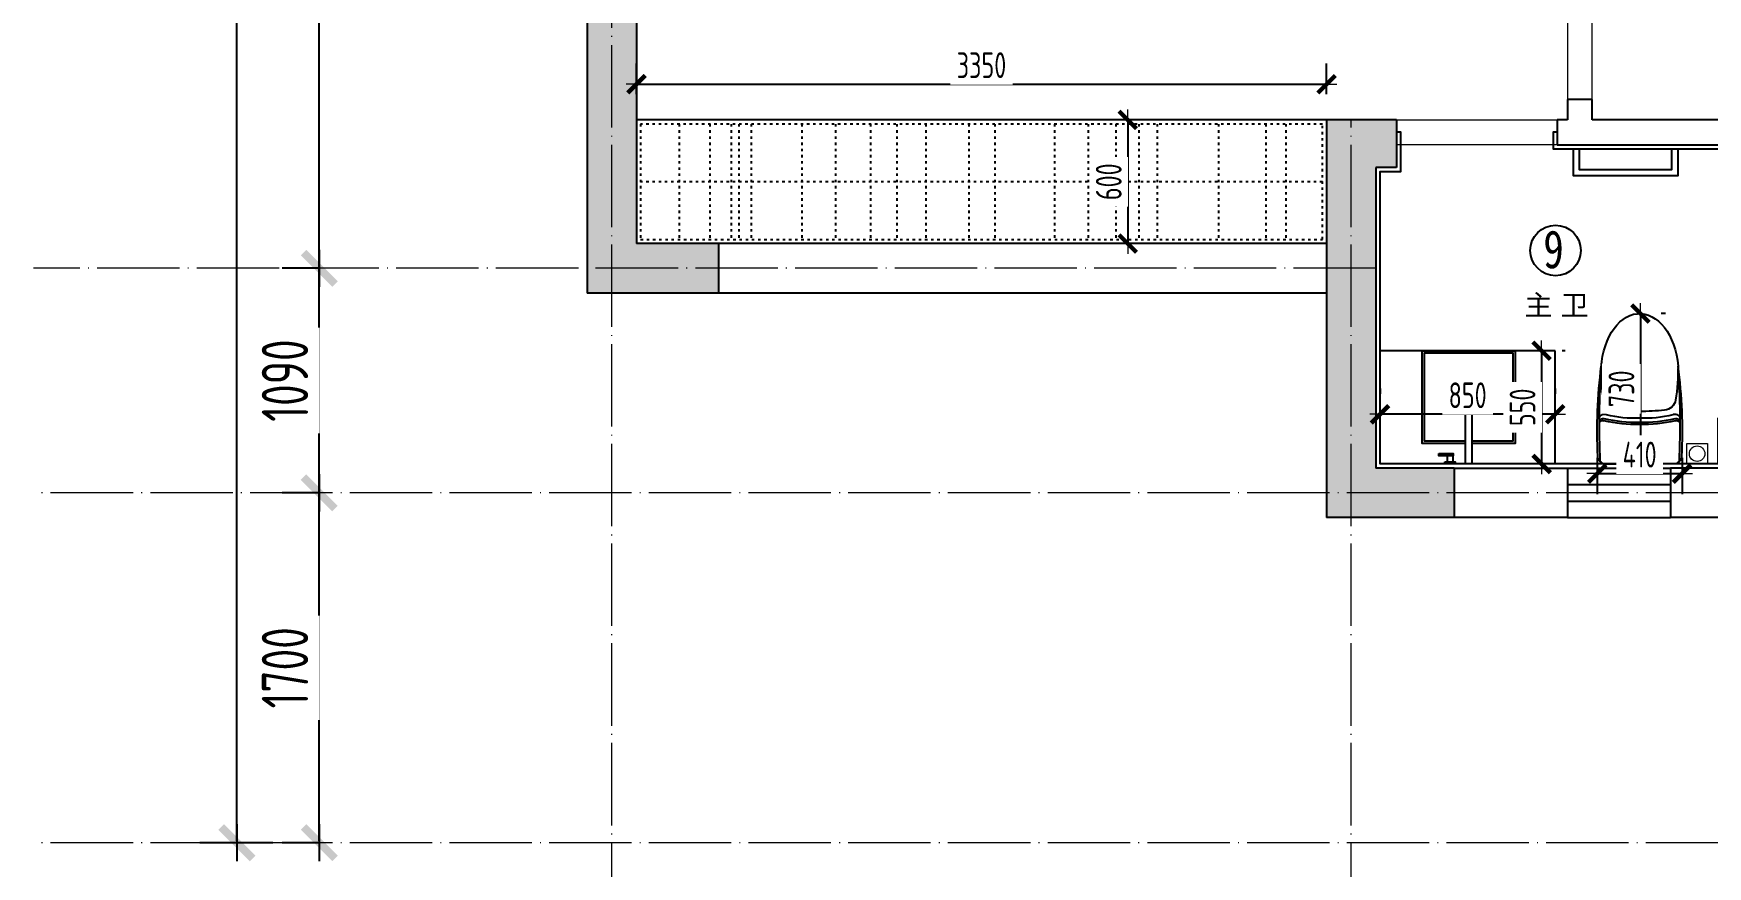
# Model space of a CAD drawing. Header units: inches. Extents: x -50945 to 250244, y -404780 to 18493.
# Drawn here: x 32543 to 40670, y -352310 to -348267 of the extents above; entities that cross this region are included whole.
import ezdxf

# ---------------------------------------------------------------- set-up
doc = ezdxf.new("R2010")
doc.units = ezdxf.units.IN
doc.header["$MEASUREMENT"] = 0
for name, pattern in [('ACAD_ISO03W100', [30, 12, -18]), ('DOTE', [2.42, 2, -0.2, 0.02, -0.2]), ('iGo户型优化31', [0.35, 0.25, -0.1])]:
    doc.linetypes.add(name, pattern=pattern)
for name, color, linetype in [('D-ARCHI', 250, 'Continuous'), ('EVH 立面填充', 8, 'Continuous'), ('IBS-003-建筑窗框', 3, 'Continuous'), ('IBS-182-原建筑非承重墙', 150, 'Continuous'), ('IBS-200-原建筑承重墙柱', 200, 'Continuous'), ('IBS-63-原建筑窗', 63, 'Continuous'), ('IDS-030-造型完成面(看线)', 30, 'Continuous'), ('IDS-040-固定高家具', 40, 'Continuous'), ('IFF-31-卫浴洁具', 31, 'Continuous'), ('iGo户型优化', 7, 'Continuous'), ('外标注', 50, 'Continuous'), ('房间编号', 50, 'Continuous')]:
    doc.layers.add(name, color=color, linetype=linetype)
for name, color, linetype, lineweight in [('地面铺装内线', 251, 'Continuous', 5), ('地面铺装外线', 136, 'Continuous', 20), ('天棚材质标注', 2, 'Continuous', 5), ('门', 65, 'Continuous', 13)]:
    doc.layers.add(name, color=color, linetype=linetype, lineweight=lineweight)
doc.styles.add('ARI', font='', dxfattribs={"width": 0.8, "height": 200})
doc.styles.add('HBA-DIMT', font='ARCHS.SHX', dxfattribs={"width": 0.8})
doc.styles.add('MtXpl_Arial_Unicode_', font='Arial Unicode.ttf')
doc.styles.get('ARI').set_extended_font_data('SimSun')
doc.dimstyles.new('HBA_40', dxfattribs={"dimscale": 50, "dimtxt": 2.5, "dimasz": 0.1, "dimexe": 2, "dimexo": 2.5, "dimgap": 0.6, "dimtad": 1, "dimdec": 0, "dimrnd": 5, "dimzin": 0, "dimtxsty": 'HBA-DIMT', "dimblk": 'HBA_DIMENSION_TICK', "dimblk1": 'HBA_DIMENSION_TICK', "dimblk2": 'HBA_DIMENSION_TICK', "dimcen": 0.125, "dimclrd": 44, "dimclre": 44, "dimclrt": 2, "dimadec": 0, "dimazin": 0, "dimtfac": 1, "dimtdec": 0, "dimtix": 1, "dimtmove": 1, "dimatfit": 3, "dimldrblk": 'HBA_Leader_Dot', "dimfxl": 0, "dimtvp": 1, "dimtfill": 1, "dimtolj": 1, "dimtzin": 0, "dimarcsym": 0})

# ---------------------------------------------------------------- blocks, each defined once
blk = doc.blocks.new('HBA_DIMENSION_TICK')
at = {"color": 0, "linetype": 'ByBlock'}
for p, q in [((-10, 0), (0, 0)), ((0, 0), (10, 0))]:
    blk.add_line(p, q, dxfattribs=at)
at = {"color": 50, "linetype": 'ByBlock'}
blk.add_solid([(-10, -7), (-7, -10), (7, 10), (10, 7)], dxfattribs=at)
blk = doc.blocks.new('*D422')
at = {"layer": 'Defpoints', "color": 0, "transparency": 16777216}
for p in [(33930.5, -350496.3), (34131.7, -350496.3), (34131.7, -352194.6)]:
    blk.add_point(p, dxfattribs=at)
at = {"layer": '外标注', "color": 44, "lineweight": -2, "transparency": 16777216}
for p, q in [((33930.5, -350496.3), (33750.5, -350496.3)), ((33930.5, -352185.6), (33930.5, -350505.3)), ((33930.5, -352194.6), (33750.5, -352194.6))]:
    blk.add_line(p, q, dxfattribs=at)
at = {"layer": '外标注', "color": 44, "lineweight": -2, "transparency": 16777216, "xscale": 9, "yscale": 9, "zscale": 9}
for p, rotation in [((33930.5, -350496.3), 90), ((33930.5, -352194.6), 270)]:
    blk.add_blockref('HBA_DIMENSION_TICK', p, dxfattribs=dict(at, rotation=rotation))
at = {"layer": '外标注', "color": 2, "transparency": 16777216, "insert": (33764, -351345.5), "char_height": 225, "attachment_point": 5, "rotation": 90, "style": 'HBA-DIMT', "bg_fill": 3, "box_fill_scale": 1.25, "bg_fill_color": 256, "bg_fill_true_color": 13158600, "bg_fill_transparency": 0}
blk.add_mtext('\\A1;1700', dxfattribs=at)
blk = doc.blocks.new('HBA_Leader_Dot')
at = {"color": 0, "linetype": 'ByBlock'}
blk.add_line((-5, 0), (-10, 0), dxfattribs=at)
at = {"color": 0, "linetype": 'ByBlock', "const_width": 5}
blk.add_lwpolyline([(-2.5, 0, 1), (2.5, 0, 1)], format="xyb", close=True, dxfattribs=at)
blk = doc.blocks.new('*D423')
at = {"layer": 'Defpoints', "color": 0, "transparency": 16777216}
for p in [(33930.5, -349406.3), (34131.7, -349406.3), (34131.7, -350496.3)]:
    blk.add_point(p, dxfattribs=at)
at = {"layer": '外标注', "color": 44, "lineweight": -2, "transparency": 16777216}
for p, q in [((33930.5, -349406.3), (33750.5, -349406.3)), ((33930.5, -350487.3), (33930.5, -349415.3)), ((33930.5, -350496.3), (33750.5, -350496.3))]:
    blk.add_line(p, q, dxfattribs=at)
at = {"layer": '外标注', "color": 44, "lineweight": -2, "transparency": 16777216, "xscale": 9, "yscale": 9, "zscale": 9}
for p, rotation in [((33930.5, -349406.3), 90), ((33930.5, -350496.3), 270)]:
    blk.add_blockref('HBA_DIMENSION_TICK', p, dxfattribs=dict(at, rotation=rotation))
at = {"layer": '外标注', "color": 2, "transparency": 16777216, "insert": (33764, -349951.3), "char_height": 225, "attachment_point": 5, "rotation": 90, "style": 'HBA-DIMT', "bg_fill": 3, "box_fill_scale": 1.25, "bg_fill_color": 256, "bg_fill_true_color": 13158600, "bg_fill_transparency": 0}
blk.add_mtext('\\A1;1090', dxfattribs=at)
blk = doc.blocks.new('*D424')
at = {"layer": 'Defpoints', "color": 0, "transparency": 16777216}
for p in [(33930.5, -344396.3), (34131.7, -344396.3), (34131.7, -349406.3)]:
    blk.add_point(p, dxfattribs=at)
at = {"layer": '外标注', "color": 44, "lineweight": -2, "transparency": 16777216}
for p, q in [((33930.5, -344396.3), (33750.5, -344396.3)), ((33930.5, -349397.3), (33930.5, -344405.3)), ((33930.5, -349406.3), (33750.5, -349406.3))]:
    blk.add_line(p, q, dxfattribs=at)
at = {"layer": '外标注', "color": 44, "lineweight": -2, "transparency": 16777216, "xscale": 9, "yscale": 9, "zscale": 9}
for p, rotation in [((33930.5, -344396.3), 90), ((33930.5, -349406.3), 270)]:
    blk.add_blockref('HBA_DIMENSION_TICK', p, dxfattribs=dict(at, rotation=rotation))
at = {"layer": '外标注', "color": 2, "transparency": 16777216, "insert": (33764, -346901.3), "char_height": 225, "attachment_point": 5, "rotation": 90, "style": 'HBA-DIMT', "bg_fill": 3, "box_fill_scale": 1.25, "bg_fill_color": 256, "bg_fill_true_color": 13158600, "bg_fill_transparency": 0}
blk.add_mtext('\\A1;5010', dxfattribs=at)
blk = doc.blocks.new('*D426')
at = {"layer": 'Defpoints', "color": 0, "transparency": 16777216}
for p in [(33530.5, -342886), (33930.5, -342886), (33930.5, -352194.6)]:
    blk.add_point(p, dxfattribs=at)
at = {"layer": '外标注', "color": 44, "lineweight": -2, "transparency": 16777216}
for p, q in [((33705.5, -342886), (33350.5, -342886)), ((33530.5, -352185.6), (33530.5, -342895)), ((33705.5, -352194.6), (33350.5, -352194.6))]:
    blk.add_line(p, q, dxfattribs=at)
at = {"layer": '外标注', "color": 44, "lineweight": -2, "transparency": 16777216, "xscale": 9, "yscale": 9, "zscale": 9}
for p, rotation in [((33530.5, -342886), 90), ((33530.5, -352194.6), 270)]:
    blk.add_blockref('HBA_DIMENSION_TICK', p, dxfattribs=dict(at, rotation=rotation))
at = {"layer": '外标注', "color": 2, "transparency": 16777216, "insert": (33364, -347540.3), "char_height": 225, "attachment_point": 5, "rotation": 90, "style": 'HBA-DIMT', "bg_fill": 3, "box_fill_scale": 1.25, "bg_fill_color": 256, "bg_fill_true_color": 13158600, "bg_fill_transparency": 0}
blk.add_mtext('\\A1;9310', dxfattribs=at)
blk = doc.blocks.new('rtger')
at = {"layer": 'IFF-31-卫浴洁具', "ltscale": 0.02}
for p in [(64161.1, 9478.3), (64161.1, 9151.3)]:
    blk.add_line(p, (64161.1, 9314.8), dxfattribs=at)
for radius in [29.6, 16.1]:
    blk.add_circle((64065.2, 9314.8), radius, dxfattribs=at)
for centre, radius, start, end in [((64006, 6943.5), 2577.4, 87.40012, 97.13359), ((63964.2, 5198.4), 4311.6, 87.52882, 93.69943), ((63943.3, 9486.8), 24.1, 108.05955, 207.79672), ((63959.2, 9491.3), 18.8, 84.06845, 197.64068), ((63968.4, 9493.3), 18.2, 113.52762, 196.61874), ((64121.1, 9478.3), 40, 0, 87.40012), ((63692.6, 8401.4), 1099.7, 81.70303, 90.34811), ((63840.4, 9430.5), 60, 5.39205, 79.52989), ((62528, 9306.6), 1378.2, 0.34089, 5.39205), ((63387.3, 9338.5), 552, 357.54247, 14.38153), ((63367.8, 9338.5), 592, 357.74668, 14.38153), ((63367.8, 9338.5), 602, 357.74668, 14.38153), ((62528, 9323), 1378.2, 354.60795, 359.65911), ((63387.3, 9291.2), 552, 345.61847, 2.45753), ((63367.8, 9291.2), 592, 345.61847, 2.25332), ((63367.8, 9291.2), 602, 345.61847, 2.25332), ((63840.4, 9199.2), 60, 280.47011, 354.60795), ((63692.6, 10228.3), 1099.7, 269.65189, 278.29697), ((64006, 11686.2), 2577.4, 262.86641, 272.59988), ((63964.2, 13431.3), 4311.6, 266.30057, 272.47118), ((63943.3, 9142.8), 24.1, 152.20328, 251.94045), ((63959.2, 9138.4), 18.8, 162.35932, 275.93155), ((63968.4, 9136.4), 18.2, 163.38126, 246.47238), ((64121.1, 9151.3), 40, 272.59988, 0)]:
    blk.add_arc(centre, radius, start, end, dxfattribs=at)
blk.add_ellipse((63720.4, 9314.8), major_axis=(289.3, 0), ratio=0.648116, start_param=1.570796, end_param=4.592942, dxfattribs=at)
blk = doc.blocks.new('抖音iGo户型优化-0715')
at = {"layer": 'IFF-31-卫浴洁具'}
for points in [[(13559.5, -200880.3), (13529.5, -200880.3), (13529.5, -200630.3), (13559.5, -200630.3)], [(13659.5, -200640.3), (13609.5, -200640.3), (13609.5, -200630.3), (13659.5, -200630.3)], [(13649.5, -200640.3), (13619.5, -200640.3), (13619.5, -200670.3), (13649.5, -200670.3)], [(13689.5, -200680.6), (13619.5, -200680.6), (13619.5, -200670.6), (13689.5, -200670.6)]]:
    blk.add_lwpolyline(points, close=True, dxfattribs=at)
blk.add_lwpolyline([(13559.5, -200730.3), (13769.5, -200730.3), (13769.5, -201180.3), (13319.5, -201180.3), (13319.5, -200730.3), (13529.5, -200730.3)], dxfattribs=at)
at = {"layer": 'iGo户型优化', "color": 251, "ltscale": 333}
blk.add_lwpolyline([(13559.5, -200740.3), (13759.5, -200740.3), (13759.5, -201170.3), (13329.5, -201170.3), (13329.5, -200740.3), (13529.5, -200740.3)], dxfattribs=at)
at = {"layer": 'iGo户型优化', "color": 7}
blk.add_circle((13544.5, -200955.3), 25, dxfattribs=at)
blk = doc.blocks.new('*D453')
at = {"layer": 'Defpoints', "color": 0, "transparency": 16777216}
for p in [(40340.2, -349626.3), (40340.2, -350356.3), (40344.3, -350356.3)]:
    blk.add_point(p, dxfattribs=at)
at = {"layer": '天棚材质标注', "color": 44, "lineweight": -2, "transparency": 16777216}
for p, q in [((40344.3, -349631.3), (40344.3, -350351.3)), ((40465.2, -349626.3), (40444.3, -349626.3)), ((40465.2, -350356.3), (40444.3, -350356.3))]:
    blk.add_line(p, q, dxfattribs=at)
at = {"layer": '天棚材质标注', "color": 44, "lineweight": -2, "transparency": 16777216, "xscale": 5, "yscale": 5, "zscale": 5}
for p, rotation in [((40344.3, -349626.3), 90), ((40344.3, -350356.3), 270)]:
    blk.add_blockref('HBA_DIMENSION_TICK', p, dxfattribs=dict(at, rotation=rotation))
at = {"layer": '天棚材质标注', "color": 2, "transparency": 16777216, "insert": (40251.8, -349991.3), "char_height": 125, "attachment_point": 5, "rotation": 90, "style": 'HBA-DIMT', "bg_fill": 3, "box_fill_scale": 1.25, "bg_fill_color": 256, "bg_fill_true_color": 13158600, "bg_fill_transparency": 0}
blk.add_mtext('\\A1;730', dxfattribs=at)
blk = doc.blocks.new('*D454')
at = {"layer": 'Defpoints', "color": 0, "transparency": 16777216}
for p in [(40134.1, -350201.2), (40546.3, -350201.2), (40546.3, -350403.2)]:
    blk.add_point(p, dxfattribs=at)
at = {"layer": '天棚材质标注', "color": 44, "lineweight": -2, "transparency": 16777216}
for p, q in [((40134.1, -350326.2), (40134.1, -350503.2)), ((40546.3, -350326.2), (40546.3, -350503.2)), ((40139.1, -350403.2), (40541.3, -350403.2))]:
    blk.add_line(p, q, dxfattribs=at)
at = {"layer": '天棚材质标注', "color": 44, "lineweight": -2, "transparency": 16777216, "xscale": 5, "yscale": 5, "zscale": 5, "rotation": 180}
blk.add_blockref('HBA_DIMENSION_TICK', (40134.1, -350403.2), dxfattribs=at)
at = {"layer": '天棚材质标注', "color": 44, "lineweight": -2, "transparency": 16777216, "xscale": 5, "yscale": 5, "zscale": 5}
blk.add_blockref('HBA_DIMENSION_TICK', (40546.3, -350403.2), dxfattribs=at)
at = {"layer": '天棚材质标注', "color": 2, "transparency": 16777216, "insert": (40340.2, -350310.7), "char_height": 125, "attachment_point": 5, "style": 'HBA-DIMT', "bg_fill": 3, "box_fill_scale": 1.25, "bg_fill_color": 256, "bg_fill_true_color": 13158600, "bg_fill_transparency": 0}
blk.add_mtext('\\A1;410', dxfattribs=at)
blk = doc.blocks.new('*D455')
at = {"layer": 'Defpoints', "color": 0, "transparency": 16777216}
for p in [(39080.2, -350115.2), (39080.2, -350115.2), (39930.2, -350115.2)]:
    blk.add_point(p, dxfattribs=at)
at = {"layer": '天棚材质标注', "color": 44, "lineweight": -2, "transparency": 16777216}
for p, q in [((39080.2, -349990.2), (39080.2, -350015.2)), ((39930.2, -349990.2), (39930.2, -350015.2)), ((39925.2, -350115.2), (39085.2, -350115.2))]:
    blk.add_line(p, q, dxfattribs=at)
at = {"layer": '天棚材质标注', "color": 44, "lineweight": -2, "transparency": 16777216, "xscale": 5, "yscale": 5, "zscale": 5, "rotation": 180}
blk.add_blockref('HBA_DIMENSION_TICK', (39080.2, -350115.2), dxfattribs=at)
at = {"layer": '天棚材质标注', "color": 44, "lineweight": -2, "transparency": 16777216, "xscale": 5, "yscale": 5, "zscale": 5}
blk.add_blockref('HBA_DIMENSION_TICK', (39930.2, -350115.2), dxfattribs=at)
at = {"layer": '天棚材质标注', "color": 2, "transparency": 16777216, "insert": (39505.2, -350022.7), "char_height": 125, "attachment_point": 5, "style": 'HBA-DIMT', "bg_fill": 3, "box_fill_scale": 1.25, "bg_fill_color": 256, "bg_fill_true_color": 13158600, "bg_fill_transparency": 0}
blk.add_mtext('\\A1;850', dxfattribs=at)
blk = doc.blocks.new('*D456')
at = {"layer": 'Defpoints', "color": 0, "transparency": 16777216}
for p in [(39852.9, -349806.3), (39852.9, -350356.3), (39864.2, -350356.3)]:
    blk.add_point(p, dxfattribs=at)
at = {"layer": '天棚材质标注', "color": 44, "lineweight": -2, "transparency": 16777216}
for p, q in [((39864.2, -349811.3), (39864.2, -350351.3)), ((39977.9, -349806.3), (39964.2, -349806.3)), ((39977.9, -350356.3), (39964.2, -350356.3))]:
    blk.add_line(p, q, dxfattribs=at)
at = {"layer": '天棚材质标注', "color": 44, "lineweight": -2, "transparency": 16777216, "xscale": 5, "yscale": 5, "zscale": 5}
for p, rotation in [((39864.2, -349806.3), 90), ((39864.2, -350356.3), 270)]:
    blk.add_blockref('HBA_DIMENSION_TICK', p, dxfattribs=dict(at, rotation=rotation))
at = {"layer": '天棚材质标注', "color": 2, "transparency": 16777216, "insert": (39771.7, -350081.3), "char_height": 125, "attachment_point": 5, "rotation": 90, "style": 'HBA-DIMT', "bg_fill": 3, "box_fill_scale": 1.25, "bg_fill_color": 256, "bg_fill_true_color": 13158600, "bg_fill_transparency": 0}
blk.add_mtext('\\A1;550', dxfattribs=at)
blk = doc.blocks.new('*D478')
at = {"layer": 'Defpoints', "color": 0, "transparency": 16777216}
for p in [(38820.2, -348513), (35470.5, -348686.3), (38820.2, -348686.3)]:
    blk.add_point(p, dxfattribs=at)
at = {"layer": '天棚材质标注', "color": 44, "lineweight": -2, "transparency": 16777216}
for p, q in [((35470.5, -348561.3), (35470.5, -348413)), ((38820.2, -348561.3), (38820.2, -348413)), ((35475.5, -348513), (38815.2, -348513))]:
    blk.add_line(p, q, dxfattribs=at)
at = {"layer": '天棚材质标注', "color": 44, "lineweight": -2, "transparency": 16777216, "xscale": 5, "yscale": 5, "zscale": 5, "rotation": 180}
blk.add_blockref('HBA_DIMENSION_TICK', (35470.5, -348513), dxfattribs=at)
at = {"layer": '天棚材质标注', "color": 44, "lineweight": -2, "transparency": 16777216, "xscale": 5, "yscale": 5, "zscale": 5}
blk.add_blockref('HBA_DIMENSION_TICK', (38820.2, -348513), dxfattribs=at)
at = {"layer": '天棚材质标注', "color": 2, "transparency": 16777216, "insert": (37145.3, -348420.5), "char_height": 125, "attachment_point": 5, "style": 'HBA-DIMT', "bg_fill": 3, "box_fill_scale": 1.25, "bg_fill_color": 256, "bg_fill_true_color": 13158600, "bg_fill_transparency": 0}
blk.add_mtext('\\A1;3350', dxfattribs=at)
blk = doc.blocks.new('*D479')
at = {"layer": 'Defpoints', "color": 0, "transparency": 16777216}
for p in [(37894, -348686.3), (37855.5, -349286.3), (37894, -349286.3)]:
    blk.add_point(p, dxfattribs=at)
at = {"layer": '天棚材质标注', "color": 44, "lineweight": -2, "transparency": 16777216}
for p, q in [((37769, -348686.3), (37755.5, -348686.3)), ((37855.5, -348691.3), (37855.5, -349281.3)), ((37769, -349286.3), (37755.5, -349286.3))]:
    blk.add_line(p, q, dxfattribs=at)
at = {"layer": '天棚材质标注', "color": 44, "lineweight": -2, "transparency": 16777216, "xscale": 5, "yscale": 5, "zscale": 5}
for p, rotation in [((37855.5, -348686.3), 90), ((37855.5, -349286.3), 270)]:
    blk.add_blockref('HBA_DIMENSION_TICK', p, dxfattribs=dict(at, rotation=rotation))
at = {"layer": '天棚材质标注', "color": 2, "transparency": 16777216, "insert": (37763, -348986.3), "char_height": 125, "attachment_point": 5, "rotation": 90, "style": 'HBA-DIMT', "bg_fill": 3, "box_fill_scale": 1.25, "bg_fill_color": 256, "bg_fill_true_color": 13158600, "bg_fill_transparency": 0}
blk.add_mtext('\\A1;600', dxfattribs=at)

msp = doc.modelspace()

# ---------------------------------------------------------------- hatches: boundary and pattern name
at = {"layer": 'EVH 立面填充'}
h = msp.add_hatch(color=256, dxfattribs=at)
h.dxf.hatch_style = 1
h.paths.add_polyline_path([(35470.5, -349286.29), (35470.5, -347836.29), (35230.5, -347836.29), (35230.5, -349526.29), (35870.5, -349526.29), (35870.5, -349286.29)])
h = msp.add_hatch(color=256, dxfattribs=at)
h.dxf.hatch_style = 1
h.paths.add_polyline_path([(38820.2, -350616.29), (39440.2, -350616.29), (39440.2, -350376.29), (39060.2, -350376.29), (39060.2, -348916.29), (39160.2, -348916.29), (39160.2, -348686.29), (38820.2, -348686.29)])

# ---------------------------------------------------------------- linework, layer by layer
at = {"layer": 'D-ARCHI', "color": 251, "linetype": 'DOTE', "lineweight": 5, "ltscale": 200}
for p, q in [((35350.5, -355014.62), (35350.5, -340066.05)), ((38940.2, -355014.62), (38940.2, -348686.29))]:
    msp.add_line(p, q, dxfattribs=at)
at = {"layer": 'IBS-003-建筑窗框', "color": 251, "ltscale": 10}
for p, q in [((39990.2, -350376.29), (40490.2, -350376.29)), ((39990.2, -350616.29), (40490.2, -350616.29))]:
    msp.add_line(p, q, dxfattribs=at)
at = {"layer": 'IBS-182-原建筑非承重墙'}
for p, q in [((40110.2, -348586.29), (39990.2, -348586.29)), ((39990.2, -348586.29), (39990.2, -348686.29)), ((40110.2, -348686.29), (40110.2, -348586.29)), ((39990.2, -348686.29), (39940.2, -348686.29)), ((39940.2, -348686.29), (39940.2, -348806.29)), ((43760.2, -348686.29), (40110.2, -348686.29)), ((39940.2, -348806.29), (41640.2, -348806.29)), ((38820.2, -349286.29), (35870.5, -349286.29)), ((38820.2, -349526.29), (35870.5, -349526.29)), ((39440.2, -350376.29), (39990.2, -350376.29)), ((39990.2, -350376.29), (39990.2, -350616.29)), ((41870.2, -350376.29), (40490.2, -350376.29)), ((40490.2, -350376.29), (40490.2, -350616.29)), ((39990.2, -350616.29), (39440.2, -350616.29)), ((42950.2, -350616.29), (40490.2, -350616.29))]:
    msp.add_line(p, q, dxfattribs=at)
at = {"layer": 'IBS-200-原建筑承重墙柱', "ltscale": 0.02}
for p, q in [((35230.5, -347836.29), (35230.5, -349526.29)), ((35470.5, -347836.29), (35470.5, -349286.29)), ((39160.2, -348686.29), (38820.2, -348686.29)), ((38820.2, -348686.29), (38820.2, -350616.29)), ((39160.2, -348686.29), (39160.2, -348916.29)), ((39160.2, -348916.29), (39060.2, -348916.29)), ((39060.2, -348916.29), (39060.2, -350376.29)), ((35870.5, -349286.29), (35470.5, -349286.29)), ((35870.5, -349526.29), (35870.5, -349286.29)), ((35870.5, -349526.29), (35230.5, -349526.29)), ((39440.2, -350376.29), (39060.2, -350376.29)), ((39440.2, -350376.29), (39440.2, -350616.29)), ((39440.2, -350616.29), (38820.2, -350616.29))]:
    msp.add_line(p, q, dxfattribs=at)
at = {"layer": 'IBS-63-原建筑窗'}
for p, q in [((39990.2, -350456.29), (40490.2, -350456.29)), ((39990.2, -350536.29), (40490.2, -350536.29))]:
    msp.add_line(p, q, dxfattribs=at)
at = {"layer": 'IDS-030-造型完成面(看线)'}
msp.add_lwpolyline([(39940.2, -348746.29), (39920.2, -348746.29), (39920.2, -348826.29), (41620.2, -348826.29), (41620.2, -350136.29), (40720.2, -350136.29), (40720.2, -350356.29), (39080.2, -350356.29), (39080.2, -348936.29), (39180.2, -348936.29), (39180.2, -348746.29), (39160.2, -348746.29)], dxfattribs=at)
at = {"layer": 'IDS-040-固定高家具'}
msp.add_line((38820.2, -348686.29), (35470.5, -348686.29), dxfattribs=at)
at = {"layer": 'IDS-040-固定高家具', "linetype": 'ACAD_ISO03W100'}
for p, q in [((35677.59, -348706.29), (35677.59, -349266.29)), ((35826.32, -348706.29), (35826.32, -349266.29)), ((35930.44, -348706.29), (35930.44, -349266.29)), ((35967.62, -348706.29), (35967.62, -349266.29)), ((36027.11, -348706.29), (36027.11, -349266.29)), ((36272.52, -348706.29), (36272.52, -349266.29)), ((36436.13, -348706.29), (36436.13, -349266.29)), ((36607.17, -348706.29), (36607.17, -349266.29)), ((36733.59, -348706.29), (36733.59, -349266.29)), ((36874.89, -348706.29), (36874.89, -349266.29)), ((37083.12, -348706.29), (37083.12, -349266.29)), ((37209.54, -348706.29), (37209.54, -349266.29)), ((37499.57, -348706.29), (37499.57, -349266.29)), ((37663.18, -348706.29), (37663.18, -349266.29)), ((37797.04, -348706.29), (37797.04, -349266.29)), ((37908.59, -348706.29), (37908.59, -349266.29)), ((37997.83, -348706.29), (37997.83, -349266.29)), ((38295.29, -348706.29), (38295.29, -349266.29)), ((38525.83, -348706.29), (38525.83, -349266.29)), ((38622.5, -348706.29), (38622.5, -349266.29)), ((38800.2, -348986.29), (35490.5, -348986.29))]:
    msp.add_line(p, q, dxfattribs=at)
msp.add_lwpolyline([(35490.5, -349266.29), (38800.2, -349266.29), (38800.2, -348706.29), (35490.5, -348706.29)], close=True, dxfattribs=at)
at = {"layer": 'IFF-31-卫浴洁具', "ltscale": 0.02}
for p, q in [((39930.2, -349806.29), (39080.2, -349806.29)), ((39930.2, -350356.29), (39930.2, -349806.29))]:
    msp.add_line(p, q, dxfattribs=at)
for points in [[(40016.96, -348826.29), (40016.96, -348956.29), (40526.96, -348956.29), (40526.96, -348826.29)], [(40046.96, -348826.29), (40046.96, -348926.29), (40496.96, -348926.29), (40496.96, -348826.29)]]:
    msp.add_lwpolyline(points, dxfattribs=at)
at = {"layer": '房间编号'}
msp.add_circle((39931.79, -349319.73), 122.5, dxfattribs=at)
at = {"layer": '门', "color": 8, "lineweight": 5}
for points in [[(39990.2, -348586.29), (40110.5, -348586.29), (40110.5, -347706.29), (39990.2, -347706.29)], [(39940.2, -348806.29), (39160.2, -348806.29), (39160.2, -348686.29), (39940.2, -348686.29)]]:
    msp.add_lwpolyline(points, close=True, dxfattribs=at)

# ---------------------------------------------------------------- block references
at = {"color": 7, "linetype": 'iGo户型优化31', "rotation": 180}
msp.add_blockref('抖音iGo户型优化-0715', (53054.65, -550986.56), dxfattribs=at)
at = {"layer": 'IFF-31-卫浴洁具', "ltscale": 0.02, "xscale": -1, "rotation": 89.99999999999928}
msp.add_blockref('rtger', (49655.04, -286195.15), dxfattribs=at)

# ---------------------------------------------------------------- texts
at = {"layer": '房间编号', "color": 8, "style": 'MtXpl_Arial_Unicode_'}
msp.add_text('主 卫', height=100, dxfattribs=at).set_placement((39781.18, -349635.49))
at = {"layer": '房间编号', "insert": (39972.26, -349221.94), "char_height": 183.75, "width": 2606.4647, "attachment_point": 3, "style": 'ARI'}
msp.add_mtext('9', dxfattribs=at)

# ---------------------------------------------------------------- dimensions: what is measured, and where the dimension line sits
at = {"layer": '外标注'}
dim = msp.add_linear_dim(base=(33930.5, -350496.29), p1=(34131.66, -352194.62), p2=(34131.66, -350496.29), angle=270, dimstyle='HBA_40', override={"dimscale": 90, "dimfxl": 200, "dimfxlon": 1}, dxfattribs=at)
dim.commit()
dim.dimension.update_dxf_attribs({"geometry": '*D422', "text_midpoint": (33764, -351345.46)})

# ---------------------------------------------------------------- next in the draw order: dimensions: what is measured, and where the dimension line sits
dim = msp.add_linear_dim(base=(33930.5, -349406.29), p1=(34131.66, -350496.29), p2=(34131.66, -349406.29), angle=270, dimstyle='HBA_40', override={"dimscale": 90, "dimfxl": 200, "dimfxlon": 1}, dxfattribs=at)
dim.commit()
dim.dimension.update_dxf_attribs({"geometry": '*D423', "text_midpoint": (33764, -349951.29)})
at = {"layer": '天棚材质标注', "color": 6}
for base, p1, p2, picture, middle in [((38820.2, -348513.03), (35470.5, -348686.29), (38820.2, -348686.29), '*D478', (37145.35, -348420.53)), ((39080.2, -350115.15), (39930.2, -350115.15), (39080.2, -350115.15), '*D455', (39505.2, -350022.65))]:
    dim = msp.add_linear_dim(base=base, p1=p1, p2=p2, dimstyle='HBA_40', dxfattribs=at)
    dim.commit()
    dim.dimension.update_dxf_attribs({"geometry": picture, "text_midpoint": middle})
dim = msp.add_linear_dim(base=(40344.27, -350356.29), p1=(40340.2, -349626.29), p2=(40340.2, -350356.29), angle=90, dimstyle='HBA_40', dxfattribs=at)
dim.commit()
dim.dimension.update_dxf_attribs({"geometry": '*D453', "text_midpoint": (40251.77, -349991.29)})

# ---------------------------------------------------------------- next in the draw order: dimensions: what is measured, and where the dimension line sits
at = {"layer": '外标注'}
dim = msp.add_linear_dim(base=(33930.5, -344396.29), p1=(34131.66, -349406.29), p2=(34131.66, -344396.29), angle=270, dimstyle='HBA_40', override={"dimscale": 90, "dimfxl": 200, "dimfxlon": 1}, dxfattribs=at)
dim.commit()
dim.dimension.update_dxf_attribs({"geometry": '*D424', "text_midpoint": (33764, -346901.29)})
at = {"layer": '天棚材质标注', "color": 6}
for base, p1, p2, picture, middle in [((37855.54, -349286.29), (37894.04, -348686.29), (37894.04, -349286.29), '*D479', (37763.04, -348986.29)), ((39864.18, -350356.29), (39852.87, -349806.29), (39852.87, -350356.29), '*D456', (39771.68, -350081.29))]:
    dim = msp.add_linear_dim(base=base, p1=p1, p2=p2, angle=90, dimstyle='HBA_40', dxfattribs=at)
    dim.commit()
    dim.dimension.update_dxf_attribs({"geometry": picture, "text_midpoint": middle})

# ---------------------------------------------------------------- next in the draw order: dimensions: what is measured, and where the dimension line sits
at = {"layer": '外标注'}
dim = msp.add_linear_dim(base=(33530.5, -342886.05), p1=(33930.5, -352194.62), p2=(33930.5, -342886.05), angle=90, dimstyle='HBA_40', override={"dimscale": 90, "dimfxl": 200, "dimfxlon": 1}, dxfattribs=at)
dim.commit()
dim.dimension.update_dxf_attribs({"geometry": '*D426', "text_midpoint": (33364, -347540.33)})

# ---------------------------------------------------------------- next in the draw order: linework, layer by layer
at = {"layer": 'D-ARCHI', "color": 251, "linetype": 'DOTE', "lineweight": 5, "ltscale": 200}
for p, q in [((39060.2, -349406.29), (32543.24, -349406.29)), ((52870.5, -350496.29), (32543.24, -350496.29)), ((52870.5, -352194.62), (32543.24, -352194.62))]:
    msp.add_line(p, q, dxfattribs=at)

# ---------------------------------------------------------------- next in the draw order: dimensions: what is measured, and where the dimension line sits
at = {"layer": '天棚材质标注', "color": 6}
dim = msp.add_linear_dim(base=(40546.31, -350403.19), p1=(40134.08, -350201.19), p2=(40546.31, -350201.19), dimstyle='HBA_40', dxfattribs=at)
dim.commit()
dim.dimension.update_dxf_attribs({"geometry": '*D454', "text_midpoint": (40340.2, -350310.69)})

# ---------------------------------------------------------------- next in the draw order: linework, layer by layer
at = {"layer": '地面铺装内线'}
msp.add_circle((40619.15, -350306.29), 37.5, dxfattribs=at)
at = {"layer": '地面铺装外线'}
msp.add_lwpolyline([(40569.15, -350256.29), (40669.15, -350256.29), (40669.15, -350356.29), (40569.15, -350356.29)], close=True, dxfattribs=at)

doc.saveas('drawing.dxf')
